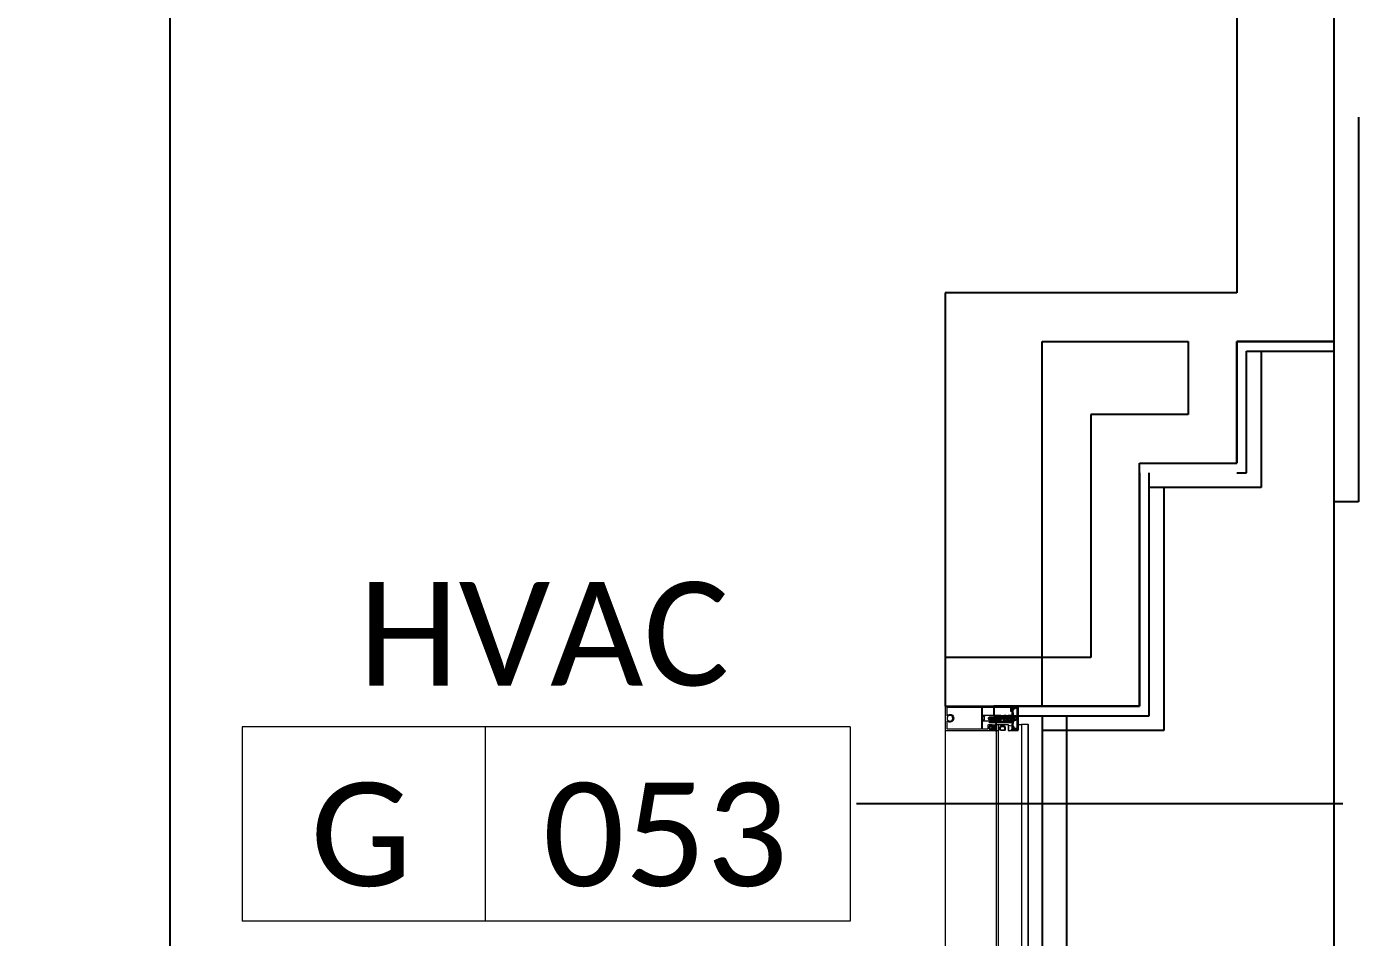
# Model space of a CAD drawing. Header units: metres. Extents: x 22.6 to 101.3, y 9.4 to 67.4.
# Drawn here: x 91.805 to 94.544, y 46.022 to 47.895 of the extents above; entities that cross this region are included whole.
import ezdxf

# ---------------------------------------------------------------- set-up
doc = ezdxf.new("R2010")
doc.units = ezdxf.units.M
doc.linetypes.add('ECG_Line-Ptrn-Sold', pattern=[9144.001, 9144, -0.001])
doc.layers.add('00', color=252, linetype='Continuous')
for name, color, linetype, lineweight in [('A-DIM', 7, 'Continuous', 5), ('A-ELEV', 1, 'ECG_Line-Ptrn-Sold', 9), ('A-HATCH', 1, 'Continuous', 9), ('A-TEXT', 7, 'ECG_Line-Ptrn-Sold', 13), ('A-TONE', 40, 'ECG_Line-Ptrn-Sold', 50), ('A-WIN', 4, 'ECG_Line-Ptrn-Sold', 5)]:
    doc.layers.add(name, color=color, linetype=linetype, lineweight=lineweight)
doc.styles.add('Calibri', font='calibri.ttf', dxfattribs={"height": 0.212639})
doc.dimstyles.new('ECG_Dimn-Detl-100', dxfattribs={"dimscale": 0.3048, "dimtxt": 0.25, "dimasz": 1.312336, "dimexe": 0.492126, "dimexo": 0.0625, "dimgap": 0, "dimtad": 1, "dimdec": 0, "dimlfac": 1000, "dimzin": 0, "dimdsep": 46, "dimtxsty": 'Calibri', "dimblk1": 'DOTSMALL', "dimblk2": 'DOTSMALL', "dimsah": 1, "dimcen": 0.09, "dimdle": 0.492126, "dimazin": 0, "dimtfac": 1, "dimtdec": 4, "dimtix": 1, "dimtmove": 0, "dimatfit": 3, "dimfxl": 0.492126, "dimfxlon": 1, "dimtvp": 1, "dimtolj": 1, "dimtzin": 0, "dimarcsym": 2})
pattern_1 = [(0, (0, 0), (0.406, 0.102), [0.034, -0.271, 0.034, -0.271, -1.626]), (0, (0, 0), (0.406, 0.102), [-0.61, 0.034, -0.576, 0.034, -0.271, -0.711]), (0, (0, 0), (0.406, 0.102), [-1.524, 0.034, -0.17, 0.034, -0.474]), (120, (0.152, 0.051), (-0.29133459, 0.30060631), [0.034, -0.271, 0.034, -0.271, -1.626]), (120, (0.152, 0.051), (-0.29133459, 0.30060631), [-0.61, 0.034, -0.576, 0.034, -0.271, -0.711]), (120, (0.152, 0.051), (-0.29133459, 0.30060631), [-1.524, 0.034, -0.17, 0.034, -0.474]), (240, (0.203, 0.254), (-0.11466541, -0.40260631), [0.034, -0.271, 0.034, -0.271, -1.626]), (240, (0.203, 0.254), (-0.11466541, -0.40260631), [-0.61, 0.034, -0.576, 0.034, -0.271, -0.711]), (240, (0.203, 0.254), (-0.11466541, -0.40260631), [-1.524, 0.034, -0.17, 0.034, -0.474])]

# ---------------------------------------------------------------- blocks, each defined once
blk = doc.blocks.new('Louver System Panel - ECG_Panl-Louver-Gnrc-3401721-GROUND FLOOR PLAN')
at = {"layer": 'A-WIN'}
for p, q in [((0.762, 0.0085), (-0.762, 0.0085)), ((-0.2435, 0.0085), (-0.762, 0.0085)), ((-0.2435, 0.0085), (-0.762, 0.0085)), ((-0.2435, 0.0085), (-0.762, 0.0085)), ((-0.2435, 0.0085), (-0.762, 0.0085)), ((-0.2435, 0.0085), (-0.762, 0.0085)), ((-0.2435, 0.0085), (-0.762, 0.0085)), ((-0.2435, 0.0085), (-0.762, 0.0085)), ((-0.0767, 0.0085), (-0.2143, 0.0085)), ((-0.0767, 0.0085), (-0.2143, 0.0085)), ((-0.0767, 0.0085), (-0.2143, 0.0085)), ((-0.0767, 0.0085), (-0.2143, 0.0085)), ((-0.0767, 0.0085), (-0.2143, 0.0085)), ((-0.0767, 0.0085), (-0.2143, 0.0085)), ((-0.0767, 0.0085), (-0.2143, 0.0085)), ((0.0248, 0.0085), (-0.049, 0.0085)), ((0.0248, 0.0085), (-0.049, 0.0085)), ((0.0248, 0.0085), (-0.049, 0.0085)), ((0.0248, 0.0085), (-0.049, 0.0085)), ((0.0248, 0.0085), (-0.049, 0.0085)), ((0.0248, 0.0085), (-0.049, 0.0085)), ((0.0248, 0.0085), (-0.049, 0.0085)), ((0.1002, 0.0085), (0.0595, 0.0085)), ((0.1002, 0.0085), (0.0595, 0.0085)), ((0.1002, 0.0085), (0.0595, 0.0085)), ((0.1002, 0.0085), (0.0595, 0.0085)), ((0.1002, 0.0085), (0.0595, 0.0085)), ((0.1002, 0.0085), (0.0595, 0.0085)), ((0.1002, 0.0085), (0.0595, 0.0085)), ((0.2638, 0.0085), (0.2143, 0.0085)), ((0.2638, 0.0085), (0.2143, 0.0085)), ((0.2638, 0.0085), (0.2143, 0.0085)), ((0.2638, 0.0085), (0.2143, 0.0085)), ((0.2638, 0.0085), (0.2143, 0.0085)), ((0.2638, 0.0085), (0.2143, 0.0085)), ((0.2638, 0.0085), (0.2143, 0.0085)), ((0.5001, 0.0085), (0.2833, 0.0085)), ((0.5001, 0.0085), (0.2833, 0.0085)), ((0.5001, 0.0085), (0.2833, 0.0085)), ((0.5001, 0.0085), (0.2833, 0.0085)), ((0.5001, 0.0085), (0.2833, 0.0085)), ((0.5001, 0.0085), (0.2833, 0.0085)), ((0.5001, 0.0085), (0.2833, 0.0085)), ((0.6935, 0.0085), (0.5774, 0.0085)), ((0.6935, 0.0085), (0.5774, 0.0085)), ((0.6935, 0.0085), (0.5774, 0.0085)), ((0.6935, 0.0085), (0.5774, 0.0085)), ((0.6935, 0.0085), (0.5774, 0.0085)), ((0.6935, 0.0085), (0.5774, 0.0085)), ((0.6935, 0.0085), (0.5774, 0.0085)), ((-0.762, -0.0394), (-0.762, -0.032)), ((0.762, -0.0394), (-0.762, -0.0394)), ((-0.762, -0.0394), (-0.762, -0.0531)), ((-0.762, -0.0531), (0.762, -0.0531)), ((-0.762, -0.0535), (0.762, -0.0535)), ((-0.762, -0.0535), (-0.2435, -0.0535)), ((-0.762, -0.0535), (-0.2435, -0.0535)), ((-0.762, -0.0535), (-0.2435, -0.0535)), ((-0.762, -0.0535), (-0.2435, -0.0535)), ((-0.762, -0.0535), (-0.2435, -0.0535)), ((-0.762, -0.0535), (-0.2435, -0.0535)), ((-0.2143, -0.0535), (-0.0767, -0.0535)), ((-0.2143, -0.0535), (-0.0767, -0.0535)), ((-0.2143, -0.0535), (-0.0767, -0.0535)), ((-0.2143, -0.0535), (-0.0767, -0.0535)), ((-0.2143, -0.0535), (-0.0767, -0.0535)), ((-0.2143, -0.0535), (-0.0767, -0.0535)), ((-0.049, -0.0535), (0.0248, -0.0535)), ((-0.049, -0.0535), (0.0248, -0.0535)), ((-0.049, -0.0535), (0.0248, -0.0535)), ((-0.049, -0.0535), (0.0248, -0.0535)), ((-0.049, -0.0535), (0.0248, -0.0535)), ((-0.049, -0.0535), (0.0248, -0.0535)), ((0.0595, -0.0535), (0.1002, -0.0535)), ((0.0595, -0.0535), (0.1002, -0.0535)), ((0.0595, -0.0535), (0.1002, -0.0535)), ((0.0595, -0.0535), (0.1002, -0.0535)), ((0.0595, -0.0535), (0.1002, -0.0535)), ((0.0595, -0.0535), (0.1002, -0.0535)), ((0.2143, -0.0535), (0.2638, -0.0535)), ((0.2143, -0.0535), (0.2638, -0.0535)), ((0.2143, -0.0535), (0.2638, -0.0535)), ((0.2143, -0.0535), (0.2638, -0.0535)), ((0.2143, -0.0535), (0.2638, -0.0535)), ((0.2143, -0.0535), (0.2638, -0.0535)), ((0.2833, -0.0535), (0.5001, -0.0535)), ((0.2833, -0.0535), (0.5001, -0.0535)), ((0.2833, -0.0535), (0.5001, -0.0535)), ((0.2833, -0.0535), (0.5001, -0.0535)), ((0.2833, -0.0535), (0.5001, -0.0535)), ((0.2833, -0.0535), (0.5001, -0.0535)), ((0.5774, -0.0535), (0.6935, -0.0535)), ((0.5774, -0.0535), (0.6935, -0.0535)), ((0.5774, -0.0535), (0.6935, -0.0535)), ((0.5774, -0.0535), (0.6935, -0.0535)), ((0.5774, -0.0535), (0.6935, -0.0535)), ((0.5774, -0.0535), (0.6935, -0.0535)), ((0.762, -0.032), (0.762, -0.0394)), ((0.762, -0.0531), (0.762, -0.0394))]:
    blk.add_line(p, q, dxfattribs=at)
at = {"layer": 'A-WIN', "flags": 128}
for points in [[(-0.762, -0.0534), (-0.762, -0.0535), (-0.762, -0.0534), (-0.762, -0.0529)], [(-0.762, -0.0534), (-0.762, -0.0535), (-0.762, -0.0534)], [(-0.762, -0.0534), (-0.762, -0.0535), (-0.762, -0.0534)], [(-0.762, -0.0534), (-0.762, -0.0535), (-0.762, -0.0534)], [(-0.762, -0.0534), (-0.762, -0.0535), (-0.762, -0.0534)], [(-0.762, -0.0534), (-0.762, -0.0535), (-0.762, -0.0534)], [(-0.762, -0.0534), (-0.762, -0.0535), (-0.762, -0.0534)], [(0.762, -0.0529), (0.762, -0.0534), (0.762, -0.0535)]]:
    blk.add_lwpolyline(points, dxfattribs=at)
blk = doc.blocks.new('Rectangular Mullion - ECG-LEFT-END-MULION-DETAIL-V160-GROUND FLOOR PLAN')
at = {"layer": 'A-ELEV'}
for p, q in [((93.6939, 46.4473), (93.6939, 44.9473)), ((93.7999, 46.4473), (93.8035, 46.4473)), ((93.7999, 44.9473), (93.7999, 46.4473)), ((93.8036, 44.9473), (93.7999, 44.9473))]:
    blk.add_line(p, q, dxfattribs=at)
blk = doc.blocks.new('Rectangular Mullion - ECG-RIGHT-END-MULION-PROFIL-1987638-GROUND FLOOR PLAN')
at = {"layer": 'A-HATCH'}
for p, q in [((-0.0299, 0.019), (-0.0299, 0.031)), ((-0.0049, 0.032), (-0.0289, 0.032)), ((-0.0284, 0.03), (-0.0284, 0.0245)), ((-0.0279, 0.0305), (-0.0049, 0.0305)), ((-0.0263, 0.028), (-0.0277, 0.0244)), ((-0.0252, 0.028), (-0.0263, 0.028)), ((-0.0246, 0.0266), (-0.0252, 0.028)), ((-0.0096, 0.0275), (-0.0096, 0.0245)), ((-0.0015, 0.0277), (-0.0084, 0.0277)), ((-0.0072, 0.0275), (-0.0072, 0.0245)), ((0.0191, 0.032), (-0.0049, 0.032)), ((-0.0049, 0.0305), (0.0181, 0.0305)), ((-0.0027, 0.0275), (-0.0027, 0.0245)), ((-0.0003, 0.0275), (-0.0003, 0.0245)), ((0.0153, 0.028), (0.0148, 0.0266)), ((0.0165, 0.028), (0.0153, 0.028)), ((0.0178, 0.0244), (0.0165, 0.028)), ((0.0186, 0.03), (0.0186, 0.0245)), ((0.0201, 0.019), (0.0201, 0.031)), ((-0.0297, 0.0186), (-0.0315, 0.0129)), ((-0.0309, 0.0126), (-0.0292, 0.014)), ((-0.029, 0.019), (-0.0299, 0.019)), ((-0.0265, 0.019), (-0.0297, 0.019)), ((-0.0234, 0.0056), (-0.0292, 0.0056)), ((-0.0292, -0.0036), (-0.0292, 0.0056)), ((-0.0283, 0.004), (-0.0292, 0.004)), ((-0.0292, 0.004), (-0.0292, -0.0036)), ((-0.0284, 0.0225), (-0.029, 0.019)), ((-0.0282, 0.0224), (-0.0288, 0.019)), ((-0.0288, 0.019), (-0.0271, 0.019)), ((-0.0285, 0.0139), (-0.0282, 0.0126)), ((-0.0283, 0.0048), (-0.024, 0.0048)), ((-0.0283, 0.0048), (-0.0283, 0.004)), ((-0.024, 0.0048), (-0.0283, 0.0048)), ((-0.0277, 0.0126), (-0.0273, 0.0139)), ((-0.0273, 0.021), (-0.0263, 0.022)), ((-0.0273, 0.02), (-0.0273, 0.021)), ((-0.0265, 0.0213), (-0.0271, 0.0207)), ((-0.0267, 0.0139), (-0.0264, 0.0126)), ((-0.0265, 0.0203), (-0.0265, 0.019)), ((-0.0263, 0.022), (-0.0243, 0.022)), ((-0.0247, 0.0216), (-0.0258, 0.0216)), ((-0.0258, 0.0126), (-0.0255, 0.0139)), ((-0.0257, 0.0205), (-0.0257, 0.0185)), ((-0.0243, 0.0236), (-0.0253, 0.0264)), ((-0.025, 0.0139), (-0.0247, 0.0126)), ((-0.0247, 0.0185), (-0.0247, 0.0205)), ((-0.0231, 0.0236), (-0.0243, 0.0236)), ((-0.0243, 0.022), (-0.0233, 0.021)), ((-0.0241, 0.0126), (-0.0238, 0.0139)), ((-0.024, 0.0048), (-0.022, 0.0035)), ((-0.022, 0.0035), (-0.024, 0.0048)), ((-0.0233, 0.0207), (-0.0239, 0.0213)), ((-0.0239, 0.019), (-0.0239, 0.0203)), ((-0.0207, 0.019), (-0.0239, 0.019)), ((-0.0049, 0.019), (-0.0235, 0.019)), ((-0.0202, 0.0036), (-0.0234, 0.0056)), ((-0.0233, 0.021), (-0.0233, 0.02)), ((-0.0232, 0.0139), (-0.0228, 0.0126)), ((-0.0213, 0.0218), (-0.0231, 0.0236)), ((-0.0223, 0.0126), (-0.0219, 0.0139)), ((-0.022, 0.0035), (-0.022, -0.0032)), ((-0.022, -0.0032), (-0.022, 0.0035)), ((-0.0113, 0.022), (-0.0213, 0.021)), ((-0.0213, 0.021), (-0.0213, 0.0218)), ((-0.0213, 0.014), (-0.0196, 0.0126)), ((-0.019, 0.0129), (-0.0207, 0.0186)), ((-0.0202, -0.0031), (-0.0202, 0.0036)), ((-0.0202, -0.0012), (-0.0202, 0.0013)), ((-0.0145, 0.0175), (-0.0145, -0.0266)), ((-0.011, 0.0175), (-0.0145, 0.0175)), ((-0.0113, 0.0223), (-0.0113, 0.0234)), ((-0.0113, 0.0234), (0.0014, 0.0234)), ((0.0014, 0.0223), (-0.0113, 0.0223)), ((-0.0049, 0.022), (-0.0113, 0.022)), ((-0.011, -0.0266), (-0.011, 0.0175)), ((-0.0079, 0.0183), (-0.0104, 0.0177)), ((-0.0104, 0.0177), (-0.0104, 0.0117)), ((-0.0086, 0.0117), (-0.0104, 0.0077)), ((-0.0104, 0.0117), (-0.0086, 0.0117)), ((-0.0104, 0.0077), (-0.0104, 0.0034)), ((-0.0104, 0.0034), (-0.0084, 0.0024)), ((-0.01, 0.0234), (-0.01, 0.0245)), ((-0.01, 0.0245), (0.0002, 0.0245)), ((0.0002, 0.0234), (-0.01, 0.0234)), ((-0.0098, 0.0167), (-0.0079, 0.0174)), ((-0.0098, 0.0127), (-0.0098, 0.0167)), ((-0.0079, 0.0122), (-0.0098, 0.0127)), ((-0.0096, 0.0069), (-0.0079, 0.0105)), ((-0.0096, 0.0041), (-0.0096, 0.0069)), ((-0.0084, 0.0035), (-0.0096, 0.0041)), ((-0.0084, 0.0024), (-0.0084, 0.0035)), ((-0.0079, 0.0174), (-0.0079, 0.0183)), ((-0.0079, 0.0105), (-0.0079, 0.0122)), ((-0.0077, 0.0177), (-0.0046, 0.0188)), ((-0.0022, 0.0175), (-0.0077, 0.0155)), ((-0.0022, 0.0154), (-0.0077, 0.0133)), ((-0.0022, 0.0132), (-0.0077, 0.0112)), ((-0.0022, 0.011), (-0.0077, 0.009)), ((-0.0022, 0.0096), (-0.0077, 0.0076)), ((-0.0022, 0.0074), (-0.0077, 0.0054)), ((-0.0022, 0.0052), (-0.0077, 0.0032)), ((-0.0022, 0.0031), (-0.0077, 0.0011)), ((-0.0022, 0.0007), (-0.0076, -0.0013)), ((-0.0073, 0.0181), (-0.0056, 0.0188)), ((-0.0056, 0.0188), (-0.0073, 0.0181)), ((-0.0027, 0.018), (-0.0073, 0.0159)), ((-0.0073, 0.0159), (-0.0027, 0.018)), ((-0.0027, 0.0158), (-0.0073, 0.0137)), ((-0.0073, 0.0137), (-0.0027, 0.0158)), ((-0.0027, 0.0136), (-0.0073, 0.0116)), ((-0.0073, 0.0116), (-0.0027, 0.0136)), ((-0.0027, 0.0114), (-0.0073, 0.0094)), ((-0.0073, 0.0094), (-0.0027, 0.0114)), ((-0.0027, 0.01), (-0.0073, 0.008)), ((-0.0073, 0.008), (-0.0027, 0.01)), ((-0.0027, 0.0079), (-0.0073, 0.0058)), ((-0.0073, 0.0058), (-0.0027, 0.0079)), ((-0.0027, 0.0057), (-0.0073, 0.0036)), ((-0.0073, 0.0036), (-0.0027, 0.0057)), ((-0.0027, 0.0035), (-0.0073, 0.0015)), ((-0.0073, 0.0015), (-0.0027, 0.0035)), ((-0.0027, 0.0012), (-0.0073, -0.0009)), ((-0.0073, -0.0009), (-0.0027, 0.0012)), ((-0.0072, 0.0223), (-0.0027, 0.0223)), ((-0.0072, 0.0188), (-0.0072, 0.0223)), ((-0.0072, 0.0188), (-0.0056, 0.0188)), ((-0.0027, 0.0188), (-0.0072, 0.0188)), ((-0.0027, 0.0171), (-0.0072, 0.0151)), ((-0.0072, 0.0151), (-0.003, 0.017)), ((-0.0027, 0.0149), (-0.0072, 0.0129)), ((-0.0072, 0.0129), (-0.003, 0.0148)), ((-0.0027, 0.0127), (-0.0072, 0.0107)), ((-0.0072, 0.0107), (-0.003, 0.0126)), ((-0.0027, 0.0106), (-0.0072, 0.0085)), ((-0.0072, 0.0085), (-0.003, 0.0104)), ((-0.0027, 0.0092), (-0.0072, 0.0071)), ((-0.0072, 0.0071), (-0.003, 0.009)), ((-0.0027, 0.007), (-0.0072, 0.005)), ((-0.0072, 0.005), (-0.003, 0.0068)), ((-0.0027, 0.0048), (-0.0072, 0.0028)), ((-0.0072, 0.0028), (-0.003, 0.0047)), ((-0.0027, 0.0026), (-0.0072, 0.0006)), ((-0.0072, 0.0006), (-0.003, 0.0025)), ((-0.0027, 0.0003), (-0.0072, -0.0017)), ((-0.0072, -0.0017), (-0.003, 0.0001)), ((-0.007, 0.0173), (-0.0037, 0.0188)), ((-0.0037, 0.0188), (-0.007, 0.0173)), ((-0.0056, 0.0188), (-0.0046, 0.0188)), ((0.0015, 0.022), (-0.0049, 0.022)), ((0.0137, 0.019), (-0.0049, 0.019)), ((-0.0046, 0.0188), (-0.0037, 0.0188)), ((-0.0037, 0.0188), (-0.0027, 0.0188)), ((-0.0027, 0.0223), (-0.0027, 0.0188)), ((-0.0018, 0.0174), (-0.0018, 0.0183)), ((-0.0018, 0.0183), (0.0007, 0.0177)), ((0.0001, 0.0167), (-0.0018, 0.0174)), ((-0.0018, 0.0122), (0.0001, 0.0127)), ((-0.0018, 0.0105), (-0.0018, 0.0122)), ((-0.0001, 0.0069), (-0.0018, 0.0105)), ((-0.0014, 0.0035), (-0.0001, 0.0041)), ((-0.0014, 0.0024), (-0.0014, 0.0035)), ((0.0007, 0.0034), (-0.0014, 0.0024)), ((-0.0011, 0.0117), (0.0007, 0.0077)), ((0.0007, 0.0117), (-0.0011, 0.0117)), ((-0.0001, 0.0041), (-0.0001, 0.0069)), ((0.0001, 0.0127), (0.0001, 0.0167)), ((0.0002, 0.0245), (0.0002, 0.0234)), ((0.0007, 0.0177), (0.0007, 0.0117)), ((0.0007, 0.0077), (0.0007, 0.0034)), ((0.0014, 0.0234), (0.0014, 0.0223)), ((0.0115, 0.021), (0.0015, 0.022)), ((0.0098, 0.0167), (0.0098, 0.019)), ((0.0176, 0.0167), (0.0098, 0.0167)), ((0.0109, 0.019), (0.0141, 0.019)), ((0.0132, 0.0236), (0.0115, 0.0218)), ((0.0115, 0.0218), (0.0115, 0.021)), ((0.0144, 0.0236), (0.0132, 0.0236)), ((0.0145, 0.022), (0.0135, 0.021)), ((0.0135, 0.0207), (0.0141, 0.0213)), ((0.0135, 0.021), (0.0135, 0.02)), ((0.0141, 0.019), (0.0141, 0.0203)), ((0.0155, 0.0264), (0.0144, 0.0236)), ((0.0165, 0.022), (0.0145, 0.022)), ((0.0148, 0.0216), (0.0159, 0.0216)), ((0.0149, 0.0185), (0.0149, 0.0205)), ((0.0159, 0.0205), (0.0159, 0.0185)), ((0.0175, 0.021), (0.0165, 0.022)), ((0.0167, 0.0213), (0.0172, 0.0207)), ((0.0167, 0.0203), (0.0167, 0.019)), ((0.0167, 0.019), (0.0199, 0.019)), ((0.0175, 0.02), (0.0175, 0.021)), ((0.019, 0.019), (0.0176, 0.019)), ((0.0176, -0.041), (0.0176, 0.0167)), ((0.0184, 0.0224), (0.019, 0.019)), ((0.0185, 0.0225), (0.0192, 0.019)), ((0.0192, 0.019), (0.0201, 0.019)), ((0.0201, 0.019), (0.0201, -0.118)), ((-0.0304, -0.0129), (-0.0312, -0.0136)), ((-0.0295, -0.0142), (-0.0309, -0.0128)), ((-0.0299, -0.0213), (-0.0276, -0.0213)), ((-0.0299, -0.118), (-0.0299, -0.0213)), ((-0.0289, -0.0135), (-0.0295, -0.0142)), ((-0.0292, -0.0036), (-0.0292, -0.0053)), ((-0.0283, -0.0036), (-0.0292, -0.0036)), ((-0.0292, -0.0036), (-0.0283, -0.0036)), ((-0.0292, -0.0053), (-0.0238, -0.0053)), ((-0.027, -0.0198), (-0.0285, -0.0213)), ((-0.0284, -0.0152), (-0.0277, -0.0145)), ((-0.0261, -0.0151), (-0.0284, -0.0175)), ((-0.0284, -0.0152), (-0.0269, -0.0168)), ((-0.0284, -0.0213), (-0.0284, -0.0152)), ((-0.0284, -0.0175), (-0.0276, -0.0183)), ((-0.0276, -0.0183), (-0.0284, -0.0191)), ((-0.0284, -0.0191), (-0.025, -0.0225)), ((-0.0269, -0.0213), (-0.0284, -0.0213)), ((-0.0284, -0.0225), (-0.0284, -0.0263)), ((-0.0269, -0.0225), (-0.0284, -0.0225)), ((-0.0284, -0.0263), (-0.0262, -0.0263)), ((-0.0283, -0.0044), (-0.0283, -0.0036)), ((-0.0283, -0.0036), (-0.0283, -0.0044)), ((-0.024, -0.0044), (-0.0283, -0.0044)), ((-0.0283, -0.0044), (-0.024, -0.0044)), ((-0.0278, -0.0225), (-0.0269, -0.0225)), ((-0.0269, -0.0241), (-0.0278, -0.0225)), ((-0.0276, -0.0196), (-0.0276, -0.0171)), ((-0.0276, -0.0213), (-0.0269, -0.022)), ((-0.0274, -0.0225), (-0.0258, -0.0241)), ((-0.0273, -0.0168), (-0.0249, -0.0168)), ((-0.0248, -0.0198), (-0.0273, -0.0198)), ((-0.0272, -0.0151), (-0.0254, -0.0151)), ((-0.0269, -0.022), (-0.0248, -0.0198)), ((-0.0269, -0.0225), (-0.0269, -0.0213)), ((-0.0243, -0.0241), (-0.0269, -0.0241)), ((-0.025, -0.0225), (-0.0267, -0.0241)), ((-0.0262, -0.0263), (-0.0262, -0.0278)), ((-0.0258, -0.0151), (-0.0228, -0.0181)), ((-0.0229, -0.0141), (-0.0256, -0.0168)), ((-0.0255, -0.0198), (-0.0241, -0.0213)), ((-0.0225, -0.0168), (-0.025, -0.0144)), ((-0.0247, -0.023), (-0.0236, -0.0241)), ((-0.0217, -0.0151), (-0.0246, -0.018)), ((-0.0246, -0.0171), (-0.0246, -0.0196)), ((-0.0246, -0.0185), (-0.0214, -0.0217)), ((-0.0234, -0.023), (-0.0245, -0.0241)), ((-0.0214, -0.0241), (-0.0243, -0.0241)), ((-0.0241, -0.0213), (-0.0226, -0.0198)), ((-0.022, -0.0032), (-0.024, -0.0044)), ((-0.024, -0.0044), (-0.022, -0.0032)), ((-0.0238, -0.0053), (-0.0202, -0.0031)), ((-0.0221, -0.0151), (-0.0232, -0.0139)), ((-0.0228, -0.0171), (-0.0228, -0.0196)), ((-0.0226, -0.0198), (-0.0201, -0.0198)), ((-0.0201, -0.0168), (-0.0225, -0.0168)), ((-0.0225, -0.023), (-0.0214, -0.0241)), ((-0.0204, -0.0198), (-0.0223, -0.0217)), ((-0.0207, -0.0225), (-0.0223, -0.0241)), ((-0.0222, -0.0263), (-0.0199, -0.0263)), ((-0.0222, -0.0278), (-0.0222, -0.0263)), ((-0.0202, -0.0151), (-0.0221, -0.0151)), ((-0.022, -0.0151), (-0.0203, -0.0168)), ((-0.0214, -0.022), (-0.0207, -0.0213)), ((-0.0214, -0.0213), (-0.0214, -0.0225)), ((-0.019, -0.0213), (-0.0214, -0.0213)), ((-0.0199, -0.0225), (-0.0214, -0.0225)), ((-0.0206, -0.0225), (-0.0214, -0.0241)), ((-0.0214, -0.0225), (-0.0207, -0.0225)), ((-0.0174, -0.013), (-0.0213, -0.0168)), ((-0.0197, -0.0213), (-0.0211, -0.0198)), ((-0.0207, -0.0213), (-0.0184, -0.0213)), ((-0.0201, -0.0149), (-0.019, -0.016)), ((-0.0199, -0.0263), (-0.0199, -0.0225)), ((-0.019, -0.0167), (-0.0198, -0.0176)), ((-0.0198, -0.0196), (-0.0198, -0.0171)), ((-0.0198, -0.0173), (-0.019, -0.0182)), ((-0.019, -0.0184), (-0.0198, -0.0192)), ((-0.0198, -0.0189), (-0.019, -0.0198)), ((-0.019, -0.0205), (-0.0197, -0.0213)), ((-0.019, -0.0138), (-0.0183, -0.0145)), ((-0.019, -0.0151), (-0.019, -0.0213)), ((-0.0184, -0.0213), (-0.0184, -0.0288)), ((-0.0168, -0.0138), (-0.0174, -0.013)), ((-0.0145, -0.0266), (-0.011, -0.0266)), ((-0.009, -0.0033), (-0.0104, -0.0033)), ((-0.0104, -0.0033), (-0.0088, -0.0033)), ((-0.0104, -0.041), (-0.0104, -0.0033)), ((-0.0088, -0.0033), (-0.0078, -0.0043)), ((-0.0022, -0.0036), (-0.0078, -0.0057)), ((-0.0078, -0.0043), (-0.0078, -0.0266)), ((-0.0022, -0.0071), (-0.0078, -0.0092)), ((-0.0022, -0.0093), (-0.0078, -0.0113)), ((-0.0022, -0.0115), (-0.0078, -0.0135)), ((-0.0022, -0.0137), (-0.0078, -0.0157)), ((-0.0022, -0.0158), (-0.0078, -0.0179)), ((-0.0022, -0.018), (-0.0078, -0.02)), ((-0.0078, -0.0266), (-0.0049, -0.0295)), ((-0.0023, -0.0015), (-0.0077, -0.0035)), ((-0.0027, -0.001), (-0.0073, -0.0031)), ((-0.0073, -0.0031), (-0.0027, -0.001)), ((-0.0027, -0.0032), (-0.0073, -0.0053)), ((-0.0073, -0.0053), (-0.0027, -0.0032)), ((-0.0073, -0.0074), (-0.0027, -0.0054)), ((-0.0027, -0.0054), (-0.0073, -0.0074)), ((-0.0027, -0.0067), (-0.0073, -0.0087)), ((-0.0073, -0.0087), (-0.0027, -0.0067)), ((-0.0027, -0.0089), (-0.0073, -0.0109)), ((-0.0073, -0.0109), (-0.0027, -0.0089)), ((-0.0027, -0.011), (-0.0073, -0.0131)), ((-0.0073, -0.0131), (-0.0027, -0.011)), ((-0.0027, -0.0132), (-0.0073, -0.0153)), ((-0.0073, -0.0153), (-0.0027, -0.0132)), ((-0.0027, -0.0154), (-0.0073, -0.0174)), ((-0.0073, -0.0174), (-0.0027, -0.0154)), ((-0.0027, -0.0176), (-0.0073, -0.0196)), ((-0.0073, -0.0196), (-0.0027, -0.0176)), ((-0.0027, -0.0019), (-0.0072, -0.0039)), ((-0.0072, -0.0039), (-0.003, -0.002)), ((-0.0027, -0.0041), (-0.0072, -0.0061)), ((-0.0072, -0.0061), (-0.0031, -0.0042)), ((-0.0027, -0.0054), (-0.0072, -0.0074)), ((-0.0072, -0.0074), (-0.003, -0.0055)), ((-0.0027, -0.0076), (-0.0072, -0.0096)), ((-0.0072, -0.0096), (-0.003, -0.0077)), ((-0.0027, -0.0097), (-0.0072, -0.0118)), ((-0.0072, -0.0118), (-0.003, -0.0099)), ((-0.0027, -0.0119), (-0.0072, -0.0139)), ((-0.0072, -0.0139), (-0.003, -0.012)), ((-0.0027, -0.0141), (-0.0072, -0.0161)), ((-0.0072, -0.0161), (-0.003, -0.0142)), ((-0.0027, -0.0163), (-0.0072, -0.0183)), ((-0.0072, -0.0183), (-0.003, -0.0164)), ((-0.0027, -0.0184), (-0.0072, -0.0205)), ((-0.0072, -0.0205), (-0.0032, -0.0186)), ((-0.0069, -0.0216), (-0.0027, -0.0197)), ((-0.0027, -0.0197), (-0.0069, -0.0216)), ((-0.0067, -0.0218), (-0.0067, -0.0249)), ((-0.0067, -0.0249), (-0.0049, -0.0266)), ((-0.0022, -0.0202), (-0.0066, -0.0218)), ((-0.0066, -0.0218), (-0.0053, -0.0218)), ((-0.0053, -0.0218), (-0.0027, -0.0206)), ((-0.0053, -0.0218), (-0.003, -0.0207)), ((-0.003, -0.0218), (-0.0053, -0.0218)), ((-0.0049, -0.0266), (-0.003, -0.0249)), ((-0.0049, -0.0295), (-0.0019, -0.0266)), ((-0.003, -0.0249), (-0.003, -0.0218)), ((-0.0019, -0.0042), (-0.001, -0.0033)), ((-0.0019, -0.0266), (-0.0019, -0.0042)), ((-0.001, -0.0033), (0.0006, -0.0033)), ((0, -0.0033), (-0.001, -0.0033)), ((-0.001, -0.0033), (0.0006, -0.0033)), ((0.0006, -0.0033), (0.0006, -0.041)), ((-0.0274, -0.0298), (-0.0274, -0.041)), ((-0.0194, -0.0298), (-0.0274, -0.0298)), ((-0.0274, -0.041), (-0.0104, -0.041)), ((-0.0274, -0.043), (-0.0274, -0.114)), ((0.0176, -0.043), (-0.0274, -0.043)), ((-0.0262, -0.0278), (-0.0222, -0.0278)), ((-0.0084, -0.041), (-0.0084, -0.0372)), ((-0.0049, -0.041), (-0.0084, -0.041)), ((-0.0079, -0.0367), (-0.0019, -0.0367)), ((-0.0014, -0.041), (-0.0049, -0.041)), ((-0.0014, -0.0372), (-0.0014, -0.041)), ((0.0006, -0.041), (0.0176, -0.041)), ((0.0176, -0.114), (0.0176, -0.043)), ((0.0201, -0.118), (-0.0299, -0.118)), ((-0.0274, -0.114), (-0.0102, -0.114)), ((0.0003, -0.114), (0.0176, -0.114))]:
    blk.add_line(p, q, dxfattribs=at)
blk.add_circle((-0.0049, -0.108), 0.006, dxfattribs=at)
for centre, radius, start, end in [((-0.0289, 0.031), 0.001, 90, 180), ((-0.0289, 0.031), 0.001, 90, 180), ((-0.0279, 0.03), 0.0005, 90, 180), ((-0.0084, 0.0241), 0.00359, 70.3614, 109.6386), ((-0.0049, 0.0157), 0.012, 79.2883, 100.7117), ((-0.0015, 0.0241), 0.00359, 70.3614, 109.6386), ((0.0181, 0.03), 0.0005, 0, 90), ((0.0191, 0.031), 0.001, 0, 90), ((0.0191, 0.031), 0.001, 0, 90), ((-0.0284, 0.0235), 0.001, 270.9838, 90), ((-0.0283, 0.0235), 0.0011, 275.2327, 53.27), ((-0.0258, 0.0206), 0.001, 90, 135), ((-0.0247, 0.0206), 0.001, 45, 90), ((0.0148, 0.0206), 0.001, 90, 135), ((0.0159, 0.0206), 0.001, 45, 90), ((0.0185, 0.0235), 0.0011, 126.73, 264.7673), ((0.0186, 0.0235), 0.001, 90, 269.0162), ((-0.0317, -0.018), 0.0044, 40.1603, 86.9533), ((-0.0315, -0.018), 0.00517, 33.5368, 87.4446), ((-0.0237, -0.0155), 0.00171, 90, 164.9371), ((-0.0237, -0.0155), 0.00171, 15.0629, 90), ((-0.0159, -0.018), 0.00517, 90.2452, 146.4632), ((-0.0157, -0.018), 0.0044, 93.0467, 138.4555), ((-0.0005, -0.0259), 0.00439, 124.4715, 188.599), ((-0.0194, -0.0288), 0.001, 270, 0), ((-0.0079, -0.0372), 0.0005, 90, 180), ((-0.0019, -0.0372), 0.0005, 360, 90), ((-0.0049, -0.108), 0.008, 311.4096, 228.5904)]:
    blk.add_arc(centre, radius, start, end, dxfattribs=at)
blk = doc.blocks.new('Rectangular Mullion - ECG-RIGHT-END-MULION-DETAIL-3268372-GROUND FLOOR PLAN')
at = {"layer": 'A-WIN'}
for p, q in [((-0.05, 0.012), (-0.05, 0.032)), ((-0.05, 0.032), (0, 0.032)), ((0, 0.032), (0, -0.118)), ((-0.038, 0.012), (-0.05, 0.012)), ((-0.038, -0.012), (-0.038, 0.012)), ((-0.05, -0.118), (-0.05, -0.012)), ((-0.05, -0.012), (-0.038, -0.012)), ((0, -0.118), (-0.05, -0.118))]:
    blk.add_line(p, q, dxfattribs=at)
blk = doc.blocks.new('ECG_G-Tag-Room - ECG_G-Tag-Room-Engl-1568319-GROUND FLOOR PLAN')
at = {"layer": 'A-TEXT'}
for p, q in [((-0.00625, 0), (-0.00625, -0.004)), ((0.00625, 0), (-0.00625, 0)), ((-0.00125, -0.004), (-0.00125, 0)), ((0.00625, 0), (0.00625, -0.004)), ((0.00625, -0.004), (-0.00625, -0.004))]:
    blk.add_line(p, q, dxfattribs=at)
blk = doc.blocks.new('_DotSmall')
at = {"color": 0, "linetype": 'ByBlock', "const_width": 0.5}
blk.add_lwpolyline([(-0.0625, 0, 1), (0.0625, 0, 1)], format="xyb", close=True, dxfattribs=at)

msp = doc.modelspace()

# ---------------------------------------------------------------- hatches: boundary and pattern name
at = {"layer": 'A-TONE'}
h = msp.add_hatch(dxfattribs=at)
h.set_pattern_fill('FP_3', color=256, style=0, pattern_type=2)
h.set_pattern_definition(pattern_1)
h.paths.add_polyline_path([(94.4939, 47.2273), (94.4939, 47.2323), (94.3089, 47.2323), (94.3089, 47.2273), (94.3415, 47.2273)], flags=0)
h = msp.add_hatch(dxfattribs=at)
h.set_pattern_fill('FP_3', color=256, style=0, pattern_type=2)
h.set_pattern_definition(pattern_1)
h.paths.add_polyline_path([(94.3139, 46.9773), (94.3139, 47.2273), (94.3089, 47.2273), (94.3089, 46.9773)], flags=0)
h = msp.add_hatch(dxfattribs=at)
h.set_pattern_fill('FP_3', color=256, style=0, pattern_type=2)
h.set_pattern_definition(pattern_1)
h.paths.add_polyline_path([(94.1139, 46.4773), (94.1139, 46.9773), (94.1089, 46.9773), (94.1089, 46.4773)], flags=0)

# ---------------------------------------------------------------- linework, layer by layer
at = {"layer": '00', "color": 252}
for p, q in [((94.2939, 48.8473), (94.2939, 47.3473)), ((94.4939, 47.2473), (94.4939, 48.8473)), ((94.5439, 47.7084), (94.5439, 46.9173)), ((93.6939, 47.3473), (93.6939, 46.4973)), ((94.2939, 47.3473), (93.6939, 47.3473)), ((93.8939, 46.4973), (93.8939, 47.2473)), ((93.8939, 47.2473), (94.1939, 47.2473)), ((94.1939, 47.2473), (94.1939, 47.0973)), ((94.2939, 47.2473), (94.4939, 47.2473)), ((94.2939, 46.9973), (94.2939, 47.2473)), ((94.4939, 47.2473), (94.2939, 47.2473)), ((94.2939, 47.2473), (94.2939, 46.9973)), ((94.3139, 47.2273), (94.4939, 47.2273)), ((94.3139, 46.9773), (94.3139, 47.2273)), ((94.3439, 47.2273), (94.3439, 46.9473)), ((94.4939, 47.2273), (94.4939, 47.2473)), ((94.4939, 46.9173), (94.4939, 47.2273)), ((94.1939, 47.0973), (93.9939, 47.0973)), ((93.9939, 47.0973), (93.9939, 46.5973)), ((94.0939, 46.9973), (94.2939, 46.9973)), ((94.0939, 46.4973), (94.0939, 46.9973)), ((94.0939, 46.9773), (94.0939, 46.4973)), ((94.1139, 46.4773), (94.1139, 46.9773)), ((94.2939, 46.9773), (94.3139, 46.9773)), ((94.3439, 46.9473), (94.1139, 46.9473)), ((94.1439, 46.9473), (94.1439, 46.4473)), ((94.4939, 44.7473), (94.4939, 46.9173)), ((94.5439, 46.9173), (94.4939, 46.9173)), ((93.9939, 46.5973), (93.6939, 46.5973)), ((93.6939, 46.5973), (93.6939, 46.4973)), ((93.6939, 46.4973), (93.8939, 46.4973)), ((93.6939, 46.4973), (94.0939, 46.4973)), ((94.0939, 46.4973), (93.7939, 46.4973)), ((93.7939, 46.4973), (93.7939, 46.4773)), ((93.7939, 46.4773), (94.1139, 46.4773)), ((93.8939, 46.4773), (93.8939, 44.8973)), ((93.9439, 46.4773), (93.9439, 44.5973)), ((94.1439, 46.4473), (93.8939, 46.4473)), ((93.5119, 46.2973), (94.5119, 46.2973))]:
    msp.add_line(p, q, dxfattribs=at)

# ---------------------------------------------------------------- block references
at = {"layer": '00', "color": 252, "extrusion": (0, 0, -1), "rotation": 90}
for name, p in [('Rectangular Mullion - ECG-RIGHT-END-MULION-PROFIL-1987638-GROUND FLOOR PLAN', (-93.8119, 46.4773)), ('Rectangular Mullion - ECG-RIGHT-END-MULION-DETAIL-3268372-GROUND FLOOR PLAN', (-93.8119, 46.4973))]:
    msp.add_blockref(name, p, dxfattribs=at)
at = {"layer": '00', "color": 252, "rotation": 90}
msp.add_blockref('Louver System Panel - ECG_Panl-Louver-Gnrc-3401721-GROUND FLOOR PLAN', (93.8119, 45.6973), dxfattribs=at)
at = {"layer": '00', "color": 252, "xscale": 99.99999999999993, "yscale": 99.99999999999993, "zscale": 99.99999999999993}
msp.add_blockref('ECG_G-Tag-Room - ECG_G-Tag-Room-Engl-1568319-GROUND FLOOR PLAN', (92.8734, 46.4548), dxfattribs=at)
at = {"layer": '00', "color": 252}
msp.add_blockref('Rectangular Mullion - ECG-LEFT-END-MULION-DETAIL-V160-GROUND FLOOR PLAN', (0, 0), dxfattribs=at)

# ---------------------------------------------------------------- texts
at = {"layer": '00', "color": 252, "attachment_point": 2, "line_spacing_factor": 1.156427, "style": 'Calibri'}
for s, insert, char_height, width in [('HVAC', (92.8686, 46.7524), 0.21264, 0.924), ('\\fCalibri|b0|i0|c178|p34|;G', (92.493, 46.3399), 0.212639, 0.255), ('053', (93.1186, 46.3399), 0.21264, 0.612)]:
    msp.add_mtext(s, dxfattribs=dict(at, insert=insert, char_height=char_height, width=width))

# ---------------------------------------------------------------- dimensions: what is measured, and where the dimension line sits
at = {"layer": 'A-DIM'}
msp.add_linear_dim(base=(92.0994, 38.5473), p1=(92.2494, 49.0473), p2=(92.2494, 38.5473), angle=90, dimstyle='ECG_Dimn-Detl-100', override={"dimpost": '<>', "dimfxl": 10.5}, dxfattribs=at).render()

doc.saveas('drawing.dxf')
